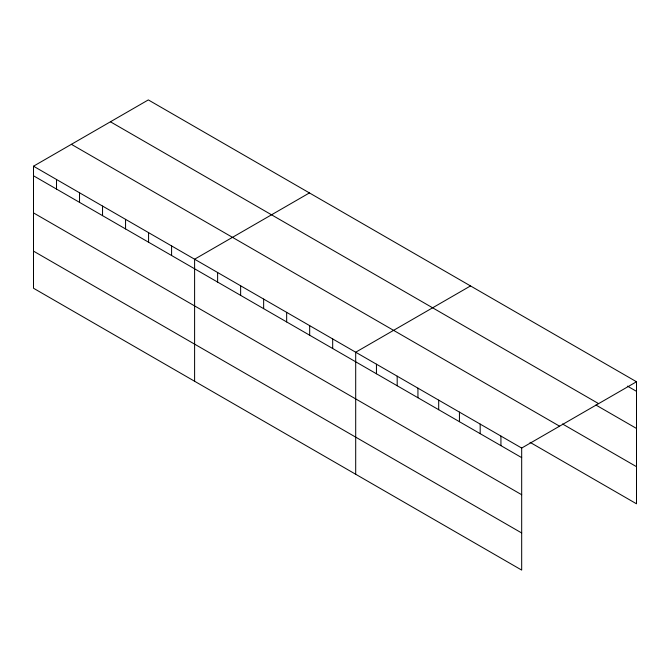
<?xml version="1.0" encoding="UTF-8"?>
<svg xmlns="http://www.w3.org/2000/svg" width="670" height="670" viewBox="0 0 670 670"><rect width="100%" height="100%" fill="white"/><g stroke="black" fill="none" stroke-linecap="round" stroke-linejoin="round"><path stroke-width="1" d="M33.5 166.202L521.679 448.054L521.679 570.086L33.5 288.242L33.5 166.202L148.321 99.914L636.5 381.758L636.5 503.798L530.054 442.342M309.423 192.927L194.602 259.215L194.602 381.247M470.516 285.931L355.695 352.227L355.695 474.26M521.679 448.054L636.5 381.758M627.48 386.129L636.5 391.339M110.433 121.789L598.611 403.633M595.906 405.015L636.5 428.448M562.532 423.976L636.5 466.68M71.388 144.326L559.567 426.179M33.5 175.783L521.679 457.627M33.5 212.892L521.679 494.736M33.5 251.124L521.679 532.977M500.934 436.078L500.934 445.651M480.181 424.093L480.181 433.674M459.436 412.117L459.436 421.69M438.691 400.141L438.691 409.713M417.938 388.156L417.938 397.737M397.193 376.18L397.193 385.761M376.448 364.204L376.448 373.776M332.68 338.936L332.68 348.509M309.674 325.654L309.674 335.226M286.659 312.362L286.659 321.935M263.645 299.08L263.645 308.652M240.631 285.788L240.631 295.361M217.616 272.497L217.616 282.078M171.587 245.923L171.587 255.505M148.573 232.641L148.573 242.213M125.558 219.35L125.558 228.931M102.543 206.067L102.543 215.64M79.529 192.776L79.529 202.357M56.515 179.493L56.515 189.066"/></g></svg>
